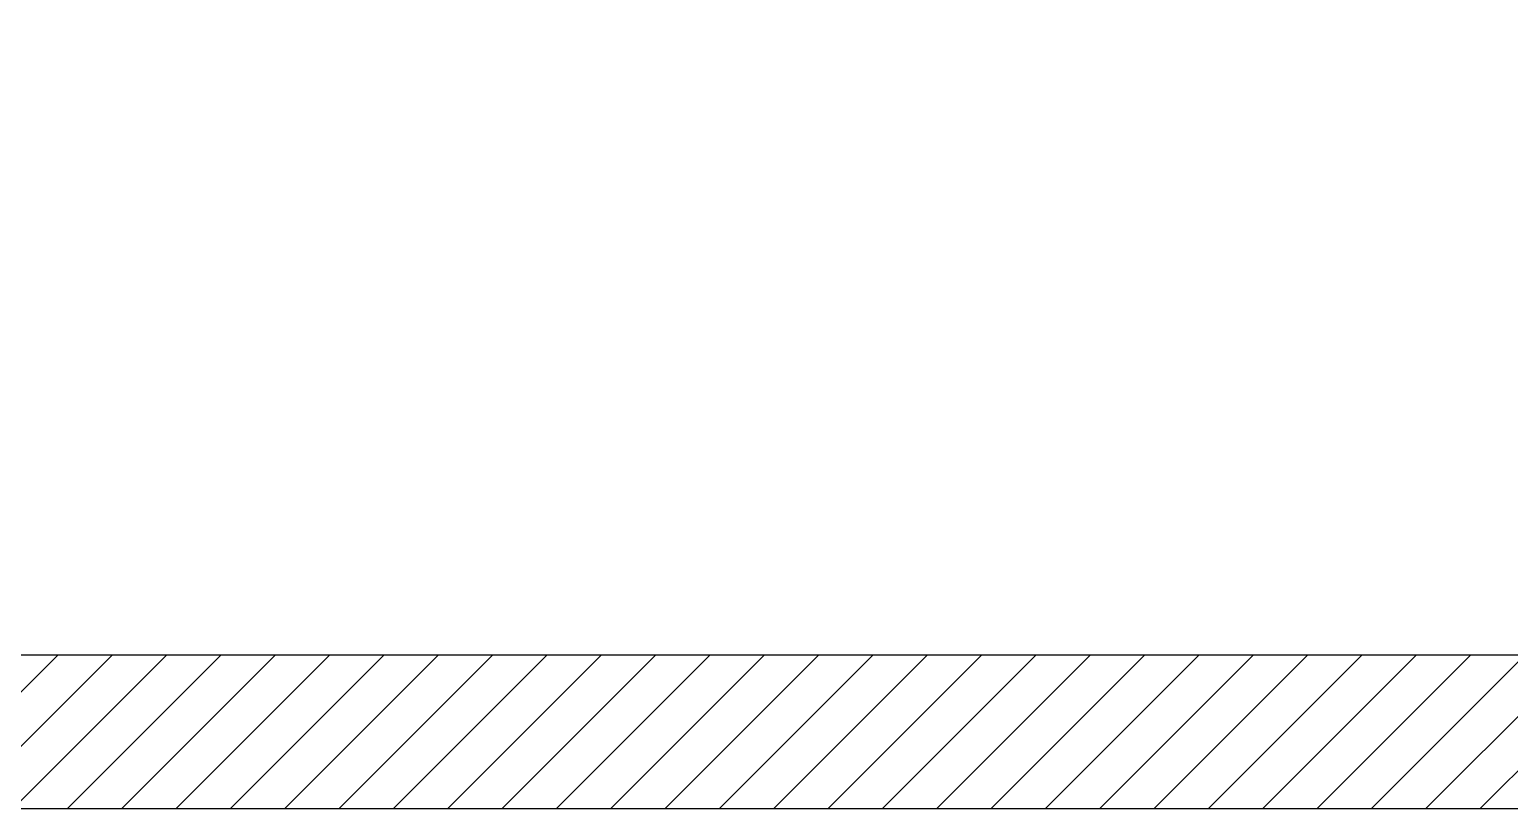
# Model space of a CAD drawing. Extents: x -74236 to 286982, y -14633 to 132816.
# Drawn here: x 109972 to 111417, y 125039 to 125799 of the extents above; entities that cross this region are included whole.
import ezdxf
from ezdxf.xclip import XClip

# ---------------------------------------------------------------- set-up
doc = ezdxf.new("R2010")
doc.units = 0
doc.header["$LTSCALE"] = 10
doc.header["$MEASUREMENT"] = 0
doc.header["$XCLIPFRAME"] = 2
doc.layers.add('2改建新建', color=7, linetype='Continuous')

# ---------------------------------------------------------------- blocks, each defined once
blk = doc.blocks.new('270')
at = {"color": 4}
blk.add_circle((10142.8, -40166.4), 500, dxfattribs=at)
at = {"color": 8, "linetype": 'Continuous', "ltscale": 5}
blk.add_circle((10142.8, -40166.4), 420, dxfattribs=at)
blk = doc.blocks.new('adsz')
at = {"rotation": 165.163391754127}
blk.add_blockref('270', (96726.2, 83146.1), dxfattribs=at)

msp = doc.modelspace()

# ---------------------------------------------------------------- hatches: boundary and pattern name
at = {"layer": '2改建新建'}
h = msp.add_hatch(dxfattribs=at)
h.set_pattern_fill('ANSI31', color=251, scale=300)
h.set_pattern_definition([(45, (8745.138, 758.47), (-26.516504, 26.516504), [])])
h.paths.add_polyline_path([(104880.8, 125189), (104880.8, 125039), (112710.8, 125039), (112710.8, 125189)])

# ---------------------------------------------------------------- linework, layer by layer
at = {"layer": '2改建新建', "color": 0}
for p, q in [((104880.8, 125189), (112710.8, 125189)), ((104880.8, 125039), (112710.8, 125039))]:
    msp.add_line(p, q, dxfattribs=at)

# ---------------------------------------------------------------- block references
ref = msp.add_blockref('adsz', (207706.5, 250450.5), dxfattribs=dict(at, rotation=180))
XClip(ref).set_block_clipping_path([(94882.6712240455, 122555.9954061018), (103045.6911088218, 124370.8103991601)])

doc.saveas('drawing.dxf')
